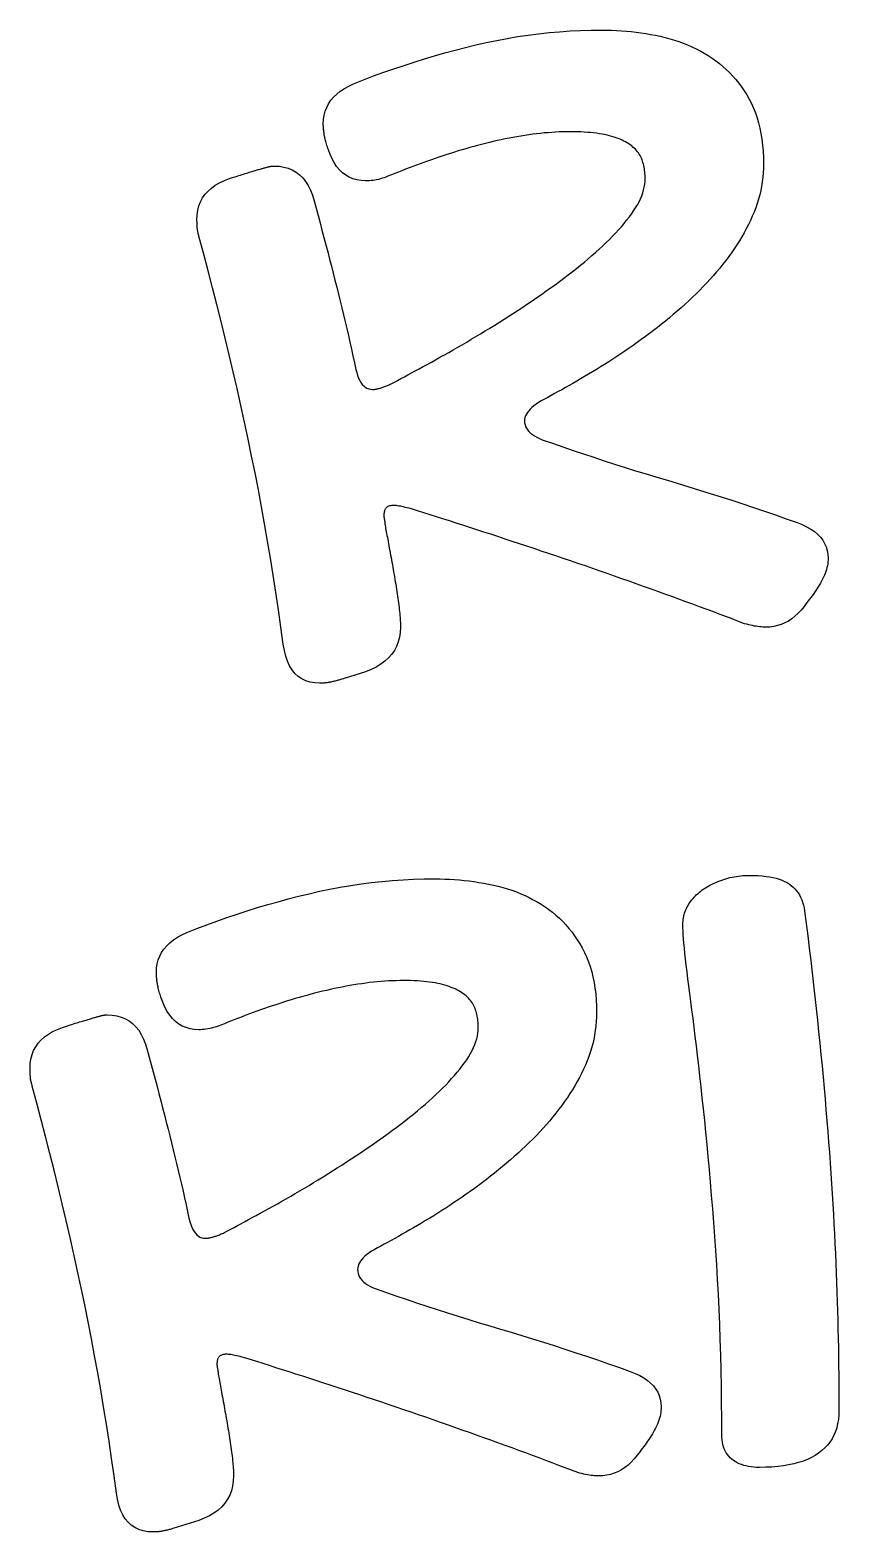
# Model space of a CAD drawing. Header units: millimetres. Extents: x 0 to 54.3, y 0.2 to 27.6.
# Drawn here: x 27.93 to 30.45, y 6.023 to 10.703 of the extents above; entities that cross this region are included whole.
import ezdxf

# ---------------------------------------------------------------- set-up
doc = ezdxf.new("R2010")
doc.units = ezdxf.units.MM

msp = doc.modelspace()

# ---------------------------------------------------------------- linework, layer by layer
for points in [[(29.0449, 10.2469), (29.0389, 10.2446), (29.033, 10.2426), (29.0272, 10.2407), (29.0213, 10.239), (29.0155, 10.2375), (29.0097, 10.2362), (29.0039, 10.2351), (28.9982, 10.2343), (28.9924, 10.2336), (28.9867, 10.2331), (28.9811, 10.2328), (28.9754, 10.2327), (28.9616, 10.2334), (28.9484, 10.2355), (28.936, 10.239), (28.9244, 10.2439), (28.9135, 10.2503), (28.9033, 10.258), (28.8939, 10.2672), (28.8852, 10.2778), (28.8773, 10.2898), (28.8701, 10.3031), (28.8636, 10.3179), (28.8579, 10.3342), (28.8565, 10.3385), (28.8551, 10.3428), (28.8538, 10.347), (28.8527, 10.351), (28.8516, 10.3549), (28.8506, 10.3586), (28.8496, 10.3623), (28.8488, 10.3658), (28.8481, 10.3692), (28.8474, 10.3725), (28.8468, 10.3756), (28.8463, 10.3787), (28.8459, 10.3816), (28.8455, 10.3845), (28.8452, 10.3874), (28.8449, 10.3901), (28.8446, 10.3929), (28.8443, 10.3956), (28.8441, 10.3982), (28.844, 10.4008), (28.8438, 10.4034), (28.8437, 10.4059), (28.8437, 10.4083), (28.8437, 10.4107), (28.8443, 10.4244), (28.8463, 10.4374), (28.8496, 10.4499), (28.8542, 10.4618), (28.86, 10.473), (28.8673, 10.4837), (28.8758, 10.4938), (28.8856, 10.5033), (28.8967, 10.5122), (28.9092, 10.5205), (28.923, 10.5282), (28.938, 10.5354), (28.9692, 10.5476), (29.0005, 10.5595), (29.032, 10.571), (29.0635, 10.582), (29.0951, 10.5927), (29.1268, 10.603), (29.1586, 10.6129), (29.1905, 10.6224), (29.2225, 10.6315), (29.2546, 10.6402), (29.2868, 10.6485), (29.3191, 10.6564), (29.3514, 10.6638), (29.3839, 10.6706), (29.4163, 10.6767), (29.4488, 10.6821), (29.4814, 10.687), (29.514, 10.6912), (29.5467, 10.6947), (29.5794, 10.6976), (29.6122, 10.6998), (29.645, 10.7014), (29.6779, 10.7024), (29.7108, 10.7027), (29.7262, 10.7026), (29.7416, 10.7022), (29.7569, 10.7015), (29.7722, 10.7005), (29.7875, 10.6993), (29.8027, 10.6978), (29.8179, 10.6961), (29.833, 10.694), (29.8482, 10.6917), (29.8632, 10.6891), (29.8783, 10.6863), (29.8933, 10.6831), (29.9081, 10.6797), (29.9227, 10.6758), (29.9371, 10.6716), (29.9511, 10.6669), (29.965, 10.6619), (29.9785, 10.6564), (29.9918, 10.6506), (30.0049, 10.6444), (30.0176, 10.6377), (30.0302, 10.6307), (30.0424, 10.6233), (30.0544, 10.6155), (30.0661, 10.6072), (30.0774, 10.5986), (30.0884, 10.5894), (30.0989, 10.5799), (30.1091, 10.5699), (30.119, 10.5594), (30.1284, 10.5485), (30.1375, 10.5371), (30.1462, 10.5253), (30.1546, 10.5131), (30.1625, 10.5004), (30.1701, 10.4873), (30.1773, 10.4736), (30.1837, 10.4594), (30.1896, 10.4447), (30.1949, 10.4293), (30.1995, 10.4134), (30.2035, 10.3969), (30.2069, 10.3799), (30.2097, 10.3623), (30.2119, 10.3441), (30.2134, 10.3253), (30.2144, 10.306), (30.2147, 10.2861), (30.2144, 10.2719), (30.2137, 10.2578), (30.2125, 10.2438), (30.2108, 10.2299), (30.2086, 10.2161), (30.206, 10.2024), (30.2028, 10.1888), (30.1992, 10.1753), (30.1951, 10.1619), (30.1905, 10.1486), (30.1855, 10.1354), (30.1799, 10.1223), (30.174, 10.1093), (30.1677, 10.0964), (30.1612, 10.0836), (30.1543, 10.0708), (30.1471, 10.0582), (30.1397, 10.0457), (30.1319, 10.0333), (30.1238, 10.021), (30.1153, 10.0088), (30.1066, 9.9967), (30.0976, 9.9846), (30.0882, 9.9727), (30.0786, 9.9609), (30.0688, 9.9492), (30.0588, 9.9375), (30.0485, 9.926), (30.038, 9.9146), (30.0273, 9.9033), (30.0163, 9.892), (30.0052, 9.8809), (29.9938, 9.8699), (29.9822, 9.859), (29.9703, 9.8481), (29.9583, 9.8374), (29.9461, 9.8268), (29.9338, 9.8163), (29.9215, 9.806), (29.9092, 9.7959), (29.8968, 9.7858), (29.8844, 9.776), (29.8719, 9.7662), (29.8593, 9.7567), (29.8468, 9.7473), (29.8341, 9.738), (29.8214, 9.7289), (29.8087, 9.7199), (29.796, 9.711), (29.7832, 9.7023), (29.7705, 9.6938), (29.7579, 9.6854), (29.7452, 9.6771), (29.7326, 9.6689), (29.72, 9.6609), (29.7074, 9.653), (29.6949, 9.6453), (29.6823, 9.6377), (29.6698, 9.6302), (29.6574, 9.6228), (29.645, 9.6157), (29.6328, 9.6086), (29.6209, 9.6018), (29.6091, 9.595), (29.5975, 9.5885), (29.5861, 9.5821), (29.575, 9.5759), (29.564, 9.5698), (29.5532, 9.5639), (29.5426, 9.5582), (29.5322, 9.5526), (29.522, 9.5472), (29.5138, 9.5421), (29.5063, 9.537), (29.4995, 9.5319), (29.4934, 9.5268), (29.488, 9.5216), (29.4833, 9.5165), (29.4794, 9.5113), (29.4761, 9.506), (29.4736, 9.5008), (29.4718, 9.4955), (29.4708, 9.4902), (29.4704, 9.4849), (29.4708, 9.4787), (29.4719, 9.4728), (29.4739, 9.4672), (29.4765, 9.4617), (29.48, 9.4565), (29.4842, 9.4515), (29.4892, 9.4467), (29.4949, 9.4421), (29.5015, 9.4378), (29.5087, 9.4337), (29.5168, 9.4298), (29.5256, 9.4261), (29.5574, 9.4149), (29.5894, 9.4038), (29.6214, 9.3928), (29.6536, 9.382), (29.6859, 9.3713), (29.7183, 9.3607), (29.7509, 9.3502), (29.7836, 9.3398), (29.8164, 9.3296), (29.8493, 9.3195), (29.8824, 9.3095), (29.9155, 9.2997), (29.9488, 9.2898), (29.9822, 9.2797), (30.0156, 9.2694), (30.0491, 9.2589), (30.0826, 9.2482), (30.1163, 9.2374), (30.15, 9.2263), (30.1838, 9.215), (30.2177, 9.2035), (30.2516, 9.1919), (30.2856, 9.18), (30.3197, 9.1679), (30.3351, 9.1617), (30.3491, 9.155), (30.3618, 9.1477), (30.3731, 9.1398), (30.3831, 9.1314), (30.3918, 9.1225), (30.3992, 9.113), (30.4052, 9.103), (30.4098, 9.0925), (30.4132, 9.0814), (30.4152, 9.0697), (30.4159, 9.0575), (30.4157, 9.0516), (30.4153, 9.0456), (30.4146, 9.0397), (30.4136, 9.0337), (30.4123, 9.0277), (30.4107, 9.0217), (30.4089, 9.0157), (30.4068, 9.0097), (30.4043, 9.0036), (30.4016, 8.9976), (30.3987, 8.9915), (30.3954, 8.9854), (30.3919, 8.9794), (30.3884, 8.9734), (30.3849, 8.9676), (30.3812, 8.9618), (30.3775, 8.9561), (30.3738, 8.9505), (30.37, 8.945), (30.3661, 8.9395), (30.3622, 8.9342), (30.3582, 8.9289), (30.3541, 8.9237), (30.35, 8.9187), (30.3412, 8.9064), (30.3321, 8.8953), (30.3226, 8.8852), (30.3128, 8.8761), (30.3026, 8.8681), (30.2921, 8.8612), (30.2813, 8.8554), (30.2701, 8.8506), (30.2585, 8.8469), (30.2466, 8.8442), (30.2344, 8.8426), (30.2218, 8.8421), (30.2172, 8.8422), (30.2125, 8.8424), (30.2076, 8.8428), (30.2026, 8.8433), (30.1974, 8.8439), (30.192, 8.8448), (30.1864, 8.8457), (30.1806, 8.8468), (30.1747, 8.8481), (30.1686, 8.8495), (30.1623, 8.8511), (30.1559, 8.8528), (30.1365, 8.8602), (30.1169, 8.8677), (30.097, 8.8753), (30.0769, 8.8828), (30.0565, 8.8905), (30.0359, 8.8982), (30.0151, 8.9059), (29.9941, 8.9137), (29.9728, 8.9215), (29.9513, 8.9294), (29.9295, 8.9374), (29.9075, 8.9454), (29.8854, 8.9534), (29.8632, 8.9614), (29.8409, 8.9693), (29.8185, 8.9773), (29.7961, 8.9853), (29.7735, 8.9932), (29.7509, 9.0011), (29.7283, 9.0091), (29.7055, 9.017), (29.6827, 9.0249), (29.6598, 9.0327), (29.6369, 9.0406), (29.6139, 9.0485), (29.591, 9.0562), (29.5682, 9.064), (29.5454, 9.0717), (29.5227, 9.0793), (29.5, 9.0869), (29.4774, 9.0945), (29.4549, 9.1019), (29.4324, 9.1094), (29.41, 9.1168), (29.3876, 9.1241), (29.3654, 9.1314), (29.3432, 9.1386), (29.3214, 9.1457), (29.2998, 9.1527), (29.2785, 9.1596), (29.2575, 9.1664), (29.2367, 9.173), (29.2162, 9.1796), (29.196, 9.186), (29.1761, 9.1923), (29.1564, 9.1986), (29.137, 9.2047), (29.1179, 9.2107), (29.1112, 9.2124), (29.105, 9.2139), (29.0991, 9.2153), (29.0935, 9.2166), (29.0884, 9.2177), (29.0836, 9.2187), (29.0792, 9.2195), (29.0751, 9.2202), (29.0715, 9.2207), (29.0682, 9.221), (29.0652, 9.2213), (29.0627, 9.2213), (29.0603, 9.2213), (29.0581, 9.2212), (29.0559, 9.2209), (29.0539, 9.2206), (29.0519, 9.2203), (29.05, 9.2198), (29.0482, 9.2192), (29.0464, 9.2186), (29.0448, 9.2178), (29.0433, 9.217), (29.0418, 9.2161), (29.0404, 9.2151), (29.0391, 9.214), (29.038, 9.2127), (29.0369, 9.2112), (29.036, 9.2095), (29.0351, 9.2076), (29.0344, 9.2055), (29.0338, 9.2033), (29.0333, 9.2009), (29.0329, 9.1982), (29.0326, 9.1954), (29.0325, 9.1925), (29.0324, 9.1893), (29.0324, 9.1884), (29.0324, 9.1874), (29.0325, 9.1865), (29.0326, 9.1854), (29.0327, 9.1844), (29.0328, 9.1833), (29.033, 9.1821), (29.0332, 9.181), (29.0334, 9.1798), (29.0336, 9.1785), (29.0339, 9.1773), (29.0342, 9.1759), (29.0345, 9.1746), (29.0347, 9.1732), (29.035, 9.1719), (29.0352, 9.1705), (29.0354, 9.1691), (29.0355, 9.1677), (29.0357, 9.1663), (29.0358, 9.1649), (29.0358, 9.1634), (29.0359, 9.162), (29.0359, 9.1605), (29.036, 9.159), (29.0369, 9.1545), (29.0378, 9.1496), (29.0388, 9.1446), (29.0398, 9.1393), (29.0409, 9.1338), (29.042, 9.1281), (29.0431, 9.1221), (29.0443, 9.1159), (29.0455, 9.1094), (29.0467, 9.1028), (29.048, 9.0958), (29.0493, 9.0887), (29.0507, 9.0814), (29.052, 9.0741), (29.0533, 9.0667), (29.0547, 9.0593), (29.056, 9.0519), (29.0573, 9.0444), (29.0587, 9.0369), (29.06, 9.0293), (29.0613, 9.0218), (29.0627, 9.0141), (29.064, 9.0065), (29.0653, 8.9988), (29.0667, 8.9911), (29.0679, 8.9835), (29.0692, 8.9759), (29.0704, 8.9684), (29.0716, 8.961), (29.0727, 8.9536), (29.0738, 8.9463), (29.0748, 8.939), (29.0759, 8.9318), (29.0768, 8.9247), (29.0778, 8.9176), (29.0787, 8.9106), (29.0795, 8.9038), (29.0803, 8.8971), (29.081, 8.8907), (29.0817, 8.8844), (29.0822, 8.8784), (29.0827, 8.8726), (29.0831, 8.867), (29.0834, 8.8616), (29.0837, 8.8564), (29.0839, 8.8514), (29.084, 8.8466), (29.084, 8.8421), (29.0833, 8.8259), (29.081, 8.8105), (29.0772, 8.796), (29.072, 8.7823), (29.0652, 8.7695), (29.0569, 8.7575), (29.0471, 8.7464), (29.0358, 8.736), (29.0229, 8.7266), (29.0086, 8.7179), (28.9928, 8.7102), (28.9754, 8.7032), (28.8953, 8.6783), (28.8924, 8.6774), (28.8895, 8.6766), (28.8866, 8.6758), (28.8838, 8.675), (28.8811, 8.6743), (28.8784, 8.6736), (28.8757, 8.673), (28.8731, 8.6723), (28.8706, 8.6718), (28.8681, 8.6712), (28.8656, 8.6707), (28.8633, 8.6703), (28.8609, 8.6698), (28.8585, 8.6695), (28.856, 8.6691), (28.8536, 8.6688), (28.8511, 8.6685), (28.8486, 8.6683), (28.846, 8.6681), (28.8435, 8.6679), (28.8409, 8.6678), (28.8383, 8.6677), (28.8356, 8.6676), (28.833, 8.6676), (28.8172, 8.6684), (28.8026, 8.671), (28.7891, 8.6752), (28.7768, 8.6811), (28.7656, 8.6886), (28.7555, 8.6979), (28.7466, 8.7088), (28.7388, 8.7214), (28.7322, 8.7357), (28.7266, 8.7517), (28.7223, 8.7693), (28.719, 8.7887), (28.7117, 8.8426), (28.7041, 8.8964), (28.6962, 8.9501), (28.6879, 9.0037), (28.6792, 9.0572), (28.6703, 9.1105), (28.661, 9.1637), (28.6514, 9.2168), (28.6414, 9.2697), (28.6311, 9.3226), (28.6205, 9.3753), (28.6095, 9.4279), (28.5983, 9.4804), (28.5868, 9.5329), (28.575, 9.5853), (28.5629, 9.6378), (28.5506, 9.6902), (28.5381, 9.7426), (28.5253, 9.7949), (28.5122, 9.8473), (28.4989, 9.8996), (28.4853, 9.9519), (28.4714, 10.0042), (28.4573, 10.0564), (28.4564, 10.0593), (28.4556, 10.0622), (28.4549, 10.065), (28.4542, 10.0678), (28.4536, 10.0705), (28.4531, 10.0731), (28.4526, 10.0757), (28.4522, 10.0782), (28.4518, 10.0806), (28.4515, 10.083), (28.4512, 10.0853), (28.4511, 10.0876), (28.4509, 10.0898), (28.4508, 10.0919), (28.4507, 10.0941), (28.4506, 10.0962), (28.4505, 10.0982), (28.4504, 10.1002), (28.4503, 10.1022), (28.4503, 10.1042), (28.4502, 10.1061), (28.4502, 10.108), (28.4502, 10.1098), (28.4502, 10.1116), (28.4509, 10.1269), (28.453, 10.1414), (28.4565, 10.155), (28.4614, 10.1678), (28.4678, 10.1797), (28.4755, 10.1908), (28.4847, 10.2011), (28.4953, 10.2105), (28.5073, 10.2191), (28.5207, 10.2268), (28.5355, 10.2337), (28.5517, 10.2398), (28.5578, 10.2418), (28.5638, 10.2438), (28.5695, 10.2457), (28.5751, 10.2475), (28.5805, 10.2493), (28.5857, 10.2509), (28.5907, 10.2525), (28.5956, 10.254), (28.6002, 10.2555), (28.6047, 10.2569), (28.609, 10.2582), (28.6131, 10.2594), (28.617, 10.2605), (28.6209, 10.2617), (28.6246, 10.2628), (28.6281, 10.2638), (28.6316, 10.2648), (28.6349, 10.2658), (28.6381, 10.2668), (28.6412, 10.2677), (28.6441, 10.2686), (28.647, 10.2694), (28.6497, 10.2702), (28.6523, 10.271), (28.6547, 10.2717), (28.6571, 10.2724), (28.6594, 10.273), (28.6616, 10.2736), (28.6636, 10.2742), (28.6656, 10.2747), (28.6675, 10.2752), (28.6693, 10.2757), (28.671, 10.2761), (28.6725, 10.2765), (28.674, 10.2769), (28.6754, 10.2772), (28.6767, 10.2775), (28.6781, 10.2777), (28.6794, 10.278), (28.6806, 10.2782), (28.6819, 10.2784), (28.6832, 10.2785), (28.6845, 10.2787), (28.6857, 10.2788), (28.6869, 10.2789), (28.6881, 10.2789), (28.6893, 10.279), (28.6905, 10.279), (28.7061, 10.2782), (28.7207, 10.2759), (28.7344, 10.2722), (28.7471, 10.2669), (28.7589, 10.2601), (28.7698, 10.2518), (28.7797, 10.242), (28.7887, 10.2307), (28.7967, 10.2179), (28.8038, 10.2035), (28.81, 10.1877), (28.8152, 10.1704), (28.8214, 10.1473), (28.8275, 10.1243), (28.8336, 10.1015), (28.8396, 10.0788), (28.8456, 10.0562), (28.8515, 10.0337), (28.8573, 10.0114), (28.8631, 9.9891), (28.8688, 9.967), (28.8744, 9.9451), (28.88, 9.9232), (28.8855, 9.9015), (28.891, 9.8799), (28.8963, 9.8583), (28.9016, 9.8367), (28.9068, 9.8152), (28.9119, 9.7938), (28.9169, 9.7724), (28.9218, 9.7511), (28.9267, 9.7298), (28.9314, 9.7085), (28.9361, 9.6873), (28.9407, 9.6662), (28.9452, 9.6451), (28.9477, 9.6351), (28.9505, 9.6261), (28.9537, 9.6178), (28.9572, 9.6105), (28.961, 9.604), (28.9652, 9.5984), (28.9696, 9.5936), (28.9744, 9.5897), (28.9795, 9.5867), (28.985, 9.5845), (28.9907, 9.5832), (28.9968, 9.5828), (28.9986, 9.5828), (29.0004, 9.5829), (29.0024, 9.5831), (29.0043, 9.5833), (29.0063, 9.5836), (29.0084, 9.5839), (29.0105, 9.5843), (29.0126, 9.5848), (29.0148, 9.5853), (29.0171, 9.5859), (29.0194, 9.5865), (29.0217, 9.5872), (29.0241, 9.588), (29.0266, 9.5888), (29.0292, 9.5897), (29.0318, 9.5907), (29.0345, 9.5917), (29.0373, 9.5928), (29.0402, 9.5939), (29.0431, 9.5951), (29.0461, 9.5964), (29.0492, 9.5977), (29.0523, 9.5991), (29.0555, 9.6006), (29.0652, 9.6057), (29.0752, 9.6111), (29.0855, 9.6166), (29.0962, 9.6223), (29.1072, 9.6283), (29.1185, 9.6344), (29.1302, 9.6407), (29.1422, 9.6473), (29.1545, 9.654), (29.1672, 9.6609), (29.1802, 9.668), (29.1935, 9.6754), (29.2071, 9.6829), (29.2207, 9.6905), (29.2345, 9.6982), (29.2483, 9.7061), (29.2623, 9.7142), (29.2763, 9.7223), (29.2905, 9.7306), (29.3047, 9.7391), (29.3191, 9.7476), (29.3335, 9.7564), (29.348, 9.7652), (29.3627, 9.7742), (29.3774, 9.7833), (29.392, 9.7925), (29.4066, 9.8017), (29.4212, 9.8111), (29.4358, 9.8205), (29.4504, 9.8301), (29.4649, 9.8397), (29.4794, 9.8494), (29.4939, 9.8592), (29.5083, 9.869), (29.5228, 9.879), (29.5372, 9.889), (29.5514, 9.8991), (29.5655, 9.9092), (29.5792, 9.9193), (29.5928, 9.9294), (29.606, 9.9395), (29.6191, 9.9496), (29.6319, 9.9597), (29.6444, 9.9697), (29.6567, 9.9798), (29.6687, 9.9899), (29.6805, 10), (29.6921, 10.0101), (29.7033, 10.0202), (29.7142, 10.0302), (29.7247, 10.0403), (29.7349, 10.0503), (29.7447, 10.0602), (29.7542, 10.0702), (29.7633, 10.0801), (29.772, 10.09), (29.7804, 10.0999), (29.7884, 10.1098), (29.7961, 10.1196), (29.8034, 10.1294), (29.8102, 10.1391), (29.8164, 10.1488), (29.8221, 10.1583), (29.8271, 10.1678), (29.8316, 10.1771), (29.8354, 10.1864), (29.8387, 10.1955), (29.8413, 10.2046), (29.8434, 10.2135), (29.8449, 10.2224), (29.8458, 10.2311), (29.8461, 10.2398), (29.846, 10.2451), (29.8458, 10.2503), (29.8455, 10.2555), (29.845, 10.2606), (29.8444, 10.2656), (29.8436, 10.2705), (29.8428, 10.2754), (29.8417, 10.2801), (29.8406, 10.2849), (29.8393, 10.2895), (29.8379, 10.2941), (29.8363, 10.2985), (29.8346, 10.303), (29.8326, 10.3073), (29.8303, 10.3115), (29.8279, 10.3156), (29.8252, 10.3196), (29.8223, 10.3235), (29.8191, 10.3273), (29.8157, 10.331), (29.8121, 10.3346), (29.8082, 10.3381), (29.8041, 10.3415), (29.7998, 10.3448), (29.7952, 10.348), (29.7904, 10.3511), (29.7853, 10.3541), (29.7799, 10.3569), (29.7743, 10.3596), (29.7684, 10.3622), (29.7623, 10.3647), (29.7559, 10.367), (29.7492, 10.3692), (29.7423, 10.3713), (29.7351, 10.3733), (29.7277, 10.3751), (29.72, 10.3768), (29.7119, 10.3784), (29.7035, 10.3798), (29.6948, 10.381), (29.6857, 10.3822), (29.6763, 10.3831), (29.6665, 10.3839), (29.6565, 10.3846), (29.6461, 10.3851), (29.6353, 10.3855), (29.6243, 10.3857), (29.6128, 10.3858), (29.6015, 10.3857), (29.5901, 10.3855), (29.5786, 10.3851), (29.567, 10.3845), (29.5554, 10.3838), (29.5436, 10.3829), (29.5318, 10.3819), (29.5199, 10.3806), (29.5079, 10.3793), (29.4958, 10.3778), (29.4836, 10.3761), (29.4713, 10.3742), (29.459, 10.3722), (29.4467, 10.3701), (29.4344, 10.3679), (29.4221, 10.3656), (29.4099, 10.3632), (29.3976, 10.3606), (29.3854, 10.358), (29.3732, 10.3552), (29.361, 10.3524), (29.3488, 10.3494), (29.3366, 10.3463), (29.3244, 10.3431), (29.3122, 10.3398), (29.3001, 10.3364), (29.288, 10.3329), (29.2759, 10.3294), (29.2639, 10.3258), (29.2518, 10.3221), (29.2398, 10.3184), (29.2279, 10.3146), (29.2159, 10.3107), (29.204, 10.3067), (29.1921, 10.3027), (29.1802, 10.2985), (29.1684, 10.2944), (29.1566, 10.2902), (29.145, 10.286), (29.1335, 10.2817), (29.1221, 10.2775), (29.1107, 10.2732), (29.0995, 10.2689), (29.0884, 10.2645), (29.0774, 10.2602), (29.0664, 10.2558), (29.0556, 10.2514), (29.0449, 10.2469)], [(28.525, 7.6021), (28.519, 7.5998), (28.5131, 7.5977), (28.5073, 7.5958), (28.5014, 7.5942), (28.4956, 7.5927), (28.4898, 7.5914), (28.484, 7.5903), (28.4783, 7.5894), (28.4725, 7.5887), (28.4668, 7.5882), (28.4612, 7.5879), (28.4555, 7.5878), (28.4416, 7.5885), (28.4285, 7.5906), (28.4161, 7.5942), (28.4045, 7.5991), (28.3936, 7.6054), (28.3834, 7.6132), (28.374, 7.6224), (28.3653, 7.6329), (28.3574, 7.6449), (28.3502, 7.6583), (28.3437, 7.6731), (28.338, 7.6893), (28.3366, 7.6937), (28.3352, 7.698), (28.3339, 7.7021), (28.3328, 7.7061), (28.3317, 7.71), (28.3307, 7.7138), (28.3297, 7.7174), (28.3289, 7.721), (28.3282, 7.7244), (28.3275, 7.7276), (28.3269, 7.7308), (28.3264, 7.7338), (28.326, 7.7368), (28.3256, 7.7397), (28.3253, 7.7425), (28.3249, 7.7453), (28.3247, 7.7481), (28.3244, 7.7507), (28.3242, 7.7534), (28.3241, 7.756), (28.3239, 7.7585), (28.3238, 7.761), (28.3238, 7.7635), (28.3238, 7.7659), (28.3244, 7.7795), (28.3264, 7.7926), (28.3297, 7.8051), (28.3342, 7.8169), (28.3401, 7.8282), (28.3473, 7.8389), (28.3559, 7.849), (28.3657, 7.8585), (28.3768, 7.8674), (28.3893, 7.8757), (28.4031, 7.8834), (28.4181, 7.8905), (28.4493, 7.9028), (28.4806, 7.9147), (28.512, 7.9261), (28.5436, 7.9372), (28.5752, 7.9479), (28.6069, 7.9582), (28.6387, 7.9681), (28.6706, 7.9776), (28.7026, 7.9867), (28.7347, 7.9954), (28.7669, 8.0037), (28.7992, 8.0116), (28.8315, 8.019), (28.8639, 8.0257), (28.8964, 8.0318), (28.9289, 8.0373), (28.9615, 8.0421), (28.9941, 8.0463), (29.0268, 8.0498), (29.0595, 8.0527), (29.0923, 8.055), (29.1251, 8.0566), (29.158, 8.0576), (29.1909, 8.0579), (29.2063, 8.0577), (29.2217, 8.0573), (29.237, 8.0567), (29.2523, 8.0557), (29.2676, 8.0545), (29.2828, 8.053), (29.298, 8.0512), (29.3131, 8.0492), (29.3282, 8.0469), (29.3433, 8.0443), (29.3584, 8.0414), (29.3734, 8.0383), (29.3882, 8.0348), (29.4028, 8.031), (29.4172, 8.0267), (29.4312, 8.0221), (29.4451, 8.017), (29.4586, 8.0116), (29.4719, 8.0058), (29.4849, 7.9995), (29.4977, 7.9929), (29.5102, 7.9859), (29.5225, 7.9785), (29.5345, 7.9706), (29.5462, 7.9624), (29.5575, 7.9537), (29.5684, 7.9446), (29.579, 7.935), (29.5892, 7.925), (29.599, 7.9146), (29.6085, 7.9036), (29.6176, 7.8923), (29.6263, 7.8805), (29.6347, 7.8683), (29.6426, 7.8556), (29.6502, 7.8424), (29.6573, 7.8288), (29.6638, 7.8146), (29.6697, 7.7998), (29.675, 7.7845), (29.6796, 7.7686), (29.6836, 7.7521), (29.687, 7.735), (29.6898, 7.7174), (29.692, 7.6992), (29.6935, 7.6805), (29.6944, 7.6611), (29.6948, 7.6412), (29.6945, 7.6271), (29.6938, 7.613), (29.6926, 7.599), (29.6909, 7.5851), (29.6887, 7.5713), (29.6861, 7.5576), (29.6829, 7.544), (29.6793, 7.5305), (29.6752, 7.5171), (29.6706, 7.5038), (29.6656, 7.4905), (29.66, 7.4774), (29.6541, 7.4644), (29.6478, 7.4515), (29.6413, 7.4387), (29.6344, 7.426), (29.6272, 7.4134), (29.6197, 7.4009), (29.612, 7.3885), (29.6038, 7.3761), (29.5954, 7.3639), (29.5867, 7.3518), (29.5777, 7.3398), (29.5683, 7.3279), (29.5587, 7.3161), (29.5489, 7.3043), (29.5388, 7.2927), (29.5286, 7.2812), (29.5181, 7.2698), (29.5074, 7.2584), (29.4964, 7.2472), (29.4852, 7.2361), (29.4739, 7.2251), (29.4622, 7.2141), (29.4504, 7.2033), (29.4384, 7.1926), (29.4262, 7.1819), (29.4139, 7.1715), (29.4016, 7.1612), (29.3893, 7.151), (29.3769, 7.141), (29.3645, 7.1311), (29.352, 7.1214), (29.3394, 7.1118), (29.3269, 7.1024), (29.3142, 7.0931), (29.3015, 7.084), (29.2888, 7.075), (29.276, 7.0662), (29.2633, 7.0575), (29.2506, 7.0489), (29.238, 7.0405), (29.2253, 7.0322), (29.2127, 7.0241), (29.2001, 7.0161), (29.1875, 7.0082), (29.175, 7.0004), (29.1624, 6.9928), (29.1499, 6.9853), (29.1375, 6.978), (29.1251, 6.9708), (29.1129, 6.9638), (29.1009, 6.9569), (29.0892, 6.9502), (29.0776, 6.9437), (29.0662, 6.9373), (29.0551, 6.931), (29.0441, 6.925), (29.0333, 6.9191), (29.0227, 6.9133), (29.0123, 6.9078), (29.0021, 6.9023), (28.9939, 6.8973), (28.9864, 6.8922), (28.9795, 6.8871), (28.9734, 6.882), (28.9681, 6.8768), (28.9634, 6.8716), (28.9595, 6.8664), (28.9562, 6.8612), (28.9537, 6.8559), (28.9519, 6.8506), (28.9509, 6.8453), (28.9505, 6.84), (28.9509, 6.8339), (28.952, 6.828), (28.9539, 6.8223), (28.9566, 6.8169), (28.9601, 6.8116), (28.9643, 6.8066), (28.9693, 6.8018), (28.975, 6.7973), (28.9815, 6.7929), (28.9888, 6.7888), (28.9969, 6.7849), (29.0057, 6.7813), (29.0375, 6.77), (29.0694, 6.759), (29.1015, 6.748), (29.1337, 6.7371), (29.166, 6.7264), (29.1984, 6.7158), (29.231, 6.7054), (29.2637, 6.695), (29.2965, 6.6848), (29.3294, 6.6747), (29.3624, 6.6647), (29.3956, 6.6548), (29.4289, 6.6449), (29.4622, 6.6349), (29.4957, 6.6246), (29.5292, 6.6141), (29.5627, 6.6034), (29.5964, 6.5925), (29.6301, 6.5814), (29.6639, 6.5702), (29.6978, 6.5587), (29.7317, 6.547), (29.7657, 6.5352), (29.7998, 6.5231), (29.8152, 6.5169), (29.8292, 6.5101), (29.8419, 6.5028), (29.8532, 6.495), (29.8632, 6.4866), (29.8719, 6.4777), (29.8793, 6.4682), (29.8853, 6.4582), (29.8899, 6.4476), (29.8933, 6.4365), (29.8953, 6.4249), (29.8959, 6.4127), (29.8958, 6.4068), (29.8954, 6.4008), (29.8947, 6.3948), (29.8937, 6.3889), (29.8924, 6.3829), (29.8908, 6.3769), (29.889, 6.3708), (29.8868, 6.3648), (29.8844, 6.3588), (29.8817, 6.3527), (29.8787, 6.3467), (29.8755, 6.3406), (29.872, 6.3345), (29.8685, 6.3286), (29.865, 6.3227), (29.8613, 6.3169), (29.8576, 6.3112), (29.8539, 6.3056), (29.8501, 6.3001), (29.8462, 6.2947), (29.8423, 6.2893), (29.8383, 6.2841), (29.8342, 6.2789), (29.8301, 6.2738), (29.8213, 6.2616), (29.8122, 6.2504), (29.8027, 6.2403), (29.7929, 6.2313), (29.7827, 6.2233), (29.7722, 6.2164), (29.7613, 6.2105), (29.7501, 6.2058), (29.7386, 6.202), (29.7267, 6.1994), (29.7145, 6.1978), (29.7019, 6.1972), (29.6973, 6.1973), (29.6926, 6.1975), (29.6877, 6.1979), (29.6827, 6.1984), (29.6775, 6.1991), (29.672, 6.1999), (29.6665, 6.2009), (29.6607, 6.202), (29.6548, 6.2033), (29.6487, 6.2047), (29.6424, 6.2062), (29.636, 6.2079), (29.6166, 6.2154), (29.5969, 6.2229), (29.5771, 6.2304), (29.557, 6.238), (29.5366, 6.2456), (29.516, 6.2533), (29.4952, 6.2611), (29.4742, 6.2689), (29.4529, 6.2767), (29.4314, 6.2846), (29.4096, 6.2925), (29.3876, 6.3005), (29.3655, 6.3085), (29.3432, 6.3165), (29.321, 6.3245), (29.2986, 6.3325), (29.2761, 6.3404), (29.2536, 6.3484), (29.231, 6.3563), (29.2084, 6.3642), (29.1856, 6.3721), (29.1628, 6.38), (29.1399, 6.3879), (29.117, 6.3958), (29.094, 6.4036), (29.0711, 6.4114), (29.0483, 6.4191), (29.0255, 6.4268), (29.0028, 6.4345), (28.9801, 6.4421), (28.9575, 6.4496), (28.935, 6.4571), (28.9125, 6.4645), (28.8901, 6.4719), (28.8677, 6.4793), (28.8454, 6.4866), (28.8233, 6.4938), (28.8015, 6.5009), (28.7799, 6.5079), (28.7586, 6.5148), (28.7376, 6.5215), (28.7168, 6.5282), (28.6963, 6.5347), (28.6761, 6.5412), (28.6562, 6.5475), (28.6365, 6.5537), (28.6171, 6.5598), (28.598, 6.5658), (28.5913, 6.5675), (28.585, 6.5691), (28.5791, 6.5705), (28.5736, 6.5718), (28.5685, 6.5729), (28.5637, 6.5738), (28.5593, 6.5746), (28.5552, 6.5753), (28.5516, 6.5758), (28.5482, 6.5762), (28.5453, 6.5764), (28.5428, 6.5765), (28.5404, 6.5765), (28.5382, 6.5763), (28.536, 6.5761), (28.534, 6.5758), (28.532, 6.5754), (28.5301, 6.5749), (28.5283, 6.5744), (28.5265, 6.5737), (28.5249, 6.573), (28.5233, 6.5722), (28.5219, 6.5713), (28.5205, 6.5703), (28.5192, 6.5691), (28.5181, 6.5678), (28.517, 6.5663), (28.5161, 6.5646), (28.5152, 6.5628), (28.5145, 6.5607), (28.5139, 6.5585), (28.5134, 6.556), (28.513, 6.5534), (28.5127, 6.5506), (28.5125, 6.5476), (28.5125, 6.5444), (28.5125, 6.5435), (28.5125, 6.5426), (28.5126, 6.5416), (28.5127, 6.5406), (28.5128, 6.5395), (28.5129, 6.5384), (28.5131, 6.5373), (28.5133, 6.5361), (28.5135, 6.5349), (28.5137, 6.5337), (28.514, 6.5324), (28.5143, 6.5311), (28.5146, 6.5298), (28.5148, 6.5284), (28.515, 6.527), (28.5153, 6.5257), (28.5154, 6.5243), (28.5156, 6.5229), (28.5157, 6.5214), (28.5159, 6.52), (28.5159, 6.5186), (28.516, 6.5171), (28.516, 6.5157), (28.5161, 6.5142), (28.517, 6.5096), (28.5179, 6.5048), (28.5189, 6.4998), (28.5199, 6.4945), (28.521, 6.489), (28.5221, 6.4832), (28.5232, 6.4773), (28.5244, 6.4711), (28.5256, 6.4646), (28.5268, 6.4579), (28.5281, 6.451), (28.5294, 6.4439), (28.5307, 6.4366), (28.5321, 6.4292), (28.5334, 6.4219), (28.5347, 6.4145), (28.5361, 6.407), (28.5374, 6.3996), (28.5388, 6.392), (28.5401, 6.3845), (28.5414, 6.3769), (28.5428, 6.3693), (28.5441, 6.3616), (28.5454, 6.3539), (28.5467, 6.3462), (28.548, 6.3386), (28.5493, 6.3311), (28.5505, 6.3236), (28.5516, 6.3161), (28.5528, 6.3088), (28.5539, 6.3014), (28.5549, 6.2942), (28.5559, 6.287), (28.5569, 6.2799), (28.5579, 6.2728), (28.5588, 6.2658), (28.5596, 6.2589), (28.5604, 6.2523), (28.5611, 6.2458), (28.5618, 6.2396), (28.5623, 6.2336), (28.5628, 6.2277), (28.5632, 6.2221), (28.5635, 6.2167), (28.5638, 6.2115), (28.564, 6.2066), (28.5641, 6.2018), (28.5641, 6.1972), (28.5634, 6.1811), (28.5611, 6.1657), (28.5573, 6.1512), (28.5521, 6.1375), (28.5453, 6.1247), (28.537, 6.1127), (28.5272, 6.1015), (28.5159, 6.0912), (28.503, 6.0817), (28.4887, 6.0731), (28.4729, 6.0653), (28.4555, 6.0584), (28.3754, 6.0334), (28.3724, 6.0326), (28.3696, 6.0317), (28.3667, 6.0309), (28.3639, 6.0302), (28.3612, 6.0295), (28.3585, 6.0288), (28.3558, 6.0281), (28.3532, 6.0275), (28.3507, 6.0269), (28.3482, 6.0264), (28.3457, 6.0259), (28.3433, 6.0254), (28.341, 6.025), (28.3385, 6.0246), (28.3361, 6.0243), (28.3336, 6.0239), (28.3312, 6.0237), (28.3287, 6.0234), (28.3261, 6.0232), (28.3236, 6.0231), (28.321, 6.0229), (28.3184, 6.0228), (28.3157, 6.0228), (28.3131, 6.0228), (28.2973, 6.0236), (28.2827, 6.0261), (28.2692, 6.0303), (28.2569, 6.0362), (28.2457, 6.0438), (28.2356, 6.053), (28.2267, 6.064), (28.2189, 6.0766), (28.2123, 6.0909), (28.2067, 6.1068), (28.2024, 6.1245), (28.1991, 6.1438), (28.1918, 6.1978), (28.1842, 6.2516), (28.1763, 6.3053), (28.168, 6.3589), (28.1593, 6.4123), (28.1504, 6.4657), (28.1411, 6.5189), (28.1315, 6.5719), (28.1215, 6.6249), (28.1112, 6.6777), (28.1006, 6.7305), (28.0896, 6.783), (28.0784, 6.8356), (28.0668, 6.888), (28.0551, 6.9405), (28.043, 6.9929), (28.0307, 7.0454), (28.0182, 7.0977), (28.0054, 7.1501), (27.9923, 7.2024), (27.9789, 7.2548), (27.9654, 7.3071), (27.9515, 7.3593), (27.9374, 7.4116), (27.9365, 7.4145), (27.9357, 7.4174), (27.935, 7.4202), (27.9343, 7.4229), (27.9337, 7.4256), (27.9332, 7.4283), (27.9327, 7.4308), (27.9322, 7.4333), (27.9319, 7.4358), (27.9316, 7.4381), (27.9313, 7.4405), (27.9312, 7.4427), (27.931, 7.4449), (27.9309, 7.4471), (27.9308, 7.4492), (27.9307, 7.4513), (27.9306, 7.4534), (27.9305, 7.4554), (27.9304, 7.4574), (27.9304, 7.4593), (27.9303, 7.4612), (27.9303, 7.4631), (27.9303, 7.465), (27.9303, 7.4668), (27.931, 7.4821), (27.9331, 7.4965), (27.9366, 7.5102), (27.9415, 7.5229), (27.9479, 7.5349), (27.9556, 7.546), (27.9648, 7.5563), (27.9754, 7.5657), (27.9874, 7.5743), (28.0007, 7.582), (28.0155, 7.5889), (28.0318, 7.595), (28.0379, 7.597), (28.0438, 7.599), (28.0496, 7.6009), (28.0552, 7.6027), (28.0606, 7.6044), (28.0658, 7.6061), (28.0708, 7.6077), (28.0757, 7.6092), (28.0803, 7.6106), (28.0848, 7.612), (28.0891, 7.6133), (28.0932, 7.6145), (28.0971, 7.6157), (28.1009, 7.6168), (28.1046, 7.6179), (28.1082, 7.619), (28.1117, 7.62), (28.115, 7.621), (28.1182, 7.6219), (28.1213, 7.6228), (28.1242, 7.6237), (28.1271, 7.6246), (28.1298, 7.6254), (28.1324, 7.6261), (28.1348, 7.6268), (28.1372, 7.6275), (28.1395, 7.6282), (28.1416, 7.6288), (28.1437, 7.6294), (28.1457, 7.6299), (28.1476, 7.6304), (28.1494, 7.6309), (28.151, 7.6313), (28.1526, 7.6317), (28.1541, 7.632), (28.1555, 7.6323), (28.1568, 7.6326), (28.1581, 7.6329), (28.1594, 7.6331), (28.1607, 7.6333), (28.162, 7.6335), (28.1633, 7.6337), (28.1645, 7.6338), (28.1658, 7.6339), (28.167, 7.634), (28.1682, 7.6341), (28.1694, 7.6341), (28.1706, 7.6341), (28.1862, 7.6334), (28.2008, 7.6311), (28.2145, 7.6273), (28.2272, 7.6221), (28.239, 7.6153), (28.2499, 7.607), (28.2598, 7.5972), (28.2688, 7.5859), (28.2768, 7.573), (28.2839, 7.5587), (28.29, 7.5429), (28.2953, 7.5255), (28.3015, 7.5024), (28.3076, 7.4795), (28.3137, 7.4566), (28.3197, 7.4339), (28.3257, 7.4113), (28.3315, 7.3889), (28.3374, 7.3665), (28.3431, 7.3443), (28.3488, 7.3222), (28.3545, 7.3002), (28.3601, 7.2784), (28.3656, 7.2567), (28.371, 7.235), (28.3764, 7.2134), (28.3817, 7.1919), (28.3869, 7.1704), (28.392, 7.149), (28.397, 7.1276), (28.4019, 7.1062), (28.4067, 7.0849), (28.4115, 7.0637), (28.4162, 7.0425), (28.4208, 7.0214), (28.4252, 7.0003), (28.4278, 6.9903), (28.4306, 6.9812), (28.4338, 6.973), (28.4373, 6.9656), (28.4411, 6.9591), (28.4453, 6.9535), (28.4497, 6.9488), (28.4545, 6.9449), (28.4596, 6.9418), (28.4651, 6.9397), (28.4708, 6.9384), (28.4769, 6.9379), (28.4787, 6.938), (28.4805, 6.9381), (28.4824, 6.9382), (28.4844, 6.9384), (28.4864, 6.9387), (28.4885, 6.9391), (28.4906, 6.9395), (28.4927, 6.9399), (28.4949, 6.9404), (28.4972, 6.941), (28.4995, 6.9417), (28.5018, 6.9424), (28.5042, 6.9432), (28.5067, 6.944), (28.5093, 6.9449), (28.5119, 6.9459), (28.5146, 6.9469), (28.5174, 6.948), (28.5202, 6.9491), (28.5232, 6.9503), (28.5262, 6.9516), (28.5293, 6.9529), (28.5324, 6.9543), (28.5356, 6.9557), (28.5453, 6.9609), (28.5553, 6.9662), (28.5656, 6.9718), (28.5763, 6.9775), (28.5873, 6.9834), (28.5986, 6.9896), (28.6103, 6.9959), (28.6223, 7.0024), (28.6346, 7.0092), (28.6473, 7.0161), (28.6603, 7.0232), (28.6736, 7.0305), (28.6872, 7.038), (28.7008, 7.0456), (28.7146, 7.0534), (28.7284, 7.0613), (28.7424, 7.0693), (28.7564, 7.0775), (28.7706, 7.0858), (28.7848, 7.0942), (28.7992, 7.1028), (28.8136, 7.1115), (28.8281, 7.1204), (28.8428, 7.1293), (28.8575, 7.1384), (28.8721, 7.1476), (28.8867, 7.1569), (28.9013, 7.1662), (28.9159, 7.1757), (28.9305, 7.1852), (28.945, 7.1948), (28.9595, 7.2045), (28.974, 7.2143), (28.9884, 7.2242), (29.0029, 7.2341), (29.0173, 7.2442), (29.0315, 7.2543), (29.0456, 7.2644), (29.0593, 7.2745), (29.0729, 7.2845), (29.0861, 7.2946), (29.0992, 7.3047), (29.112, 7.3148), (29.1245, 7.3249), (29.1368, 7.335), (29.1488, 7.3451), (29.1606, 7.3552), (29.1722, 7.3653), (29.1834, 7.3753), (29.1943, 7.3854), (29.2048, 7.3954), (29.215, 7.4054), (29.2248, 7.4154), (29.2343, 7.4254), (29.2434, 7.4353), (29.2521, 7.4452), (29.2605, 7.4551), (29.2685, 7.4649), (29.2762, 7.4748), (29.2835, 7.4846), (29.2903, 7.4943), (29.2965, 7.5039), (29.3021, 7.5135), (29.3072, 7.5229), (29.3116, 7.5323), (29.3155, 7.5415), (29.3188, 7.5507), (29.3214, 7.5597), (29.3235, 7.5687), (29.325, 7.5775), (29.3259, 7.5863), (29.3262, 7.595), (29.3261, 7.6003), (29.3259, 7.6055), (29.3256, 7.6106), (29.3251, 7.6157), (29.3245, 7.6207), (29.3237, 7.6257), (29.3229, 7.6305), (29.3218, 7.6353), (29.3207, 7.64), (29.3194, 7.6447), (29.318, 7.6492), (29.3164, 7.6537), (29.3146, 7.6581), (29.3127, 7.6624), (29.3104, 7.6666), (29.308, 7.6707), (29.3053, 7.6747), (29.3024, 7.6786), (29.2992, 7.6824), (29.2958, 7.6862), (29.2922, 7.6898), (29.2883, 7.6933), (29.2842, 7.6967), (29.2799, 7.7), (29.2753, 7.7032), (29.2705, 7.7063), (29.2654, 7.7092), (29.26, 7.7121), (29.2544, 7.7148), (29.2485, 7.7174), (29.2424, 7.7198), (29.236, 7.7222), (29.2293, 7.7244), (29.2224, 7.7265), (29.2152, 7.7284), (29.2078, 7.7303), (29.2, 7.732), (29.192, 7.7335), (29.1836, 7.7349), (29.1748, 7.7362), (29.1658, 7.7373), (29.1564, 7.7383), (29.1466, 7.7391), (29.1366, 7.7398), (29.1262, 7.7403), (29.1154, 7.7407), (29.1043, 7.7409), (29.0929, 7.741), (29.0816, 7.7409), (29.0702, 7.7406), (29.0587, 7.7402), (29.0471, 7.7397), (29.0355, 7.7389), (29.0237, 7.7381), (29.0119, 7.737), (29, 7.7358), (28.9879, 7.7344), (28.9758, 7.7329), (28.9637, 7.7312), (28.9514, 7.7294), (28.9391, 7.7274), (28.9268, 7.7253), (28.9145, 7.7231), (28.9022, 7.7208), (28.89, 7.7183), (28.8777, 7.7158), (28.8655, 7.7132), (28.8533, 7.7104), (28.8411, 7.7075), (28.8289, 7.7045), (28.8167, 7.7014), (28.8045, 7.6982), (28.7923, 7.6949), (28.7802, 7.6915), (28.7681, 7.6881), (28.756, 7.6846), (28.744, 7.681), (28.7319, 7.6773), (28.7199, 7.6736), (28.708, 7.6697), (28.696, 7.6658), (28.6841, 7.6619), (28.6722, 7.6578), (28.6603, 7.6537), (28.6485, 7.6495), (28.6367, 7.6454), (28.6251, 7.6411), (28.6136, 7.6369), (28.6022, 7.6326), (28.5908, 7.6283), (28.5796, 7.624), (28.5685, 7.6197), (28.5574, 7.6153), (28.5465, 7.6109), (28.5357, 7.6065), (28.525, 7.6021)], [(29.9636, 7.9154), (29.9637, 7.9208), (29.9641, 7.926), (29.9646, 7.9312), (29.9654, 7.9363), (29.9664, 7.9414), (29.9676, 7.9464), (29.9691, 7.9513), (29.9707, 7.9562), (29.9726, 7.961), (29.9747, 7.9658), (29.9771, 7.9705), (29.9796, 7.9751), (29.9824, 7.9796), (29.9853, 7.9841), (29.9884, 7.9884), (29.9917, 7.9927), (29.9952, 7.9969), (29.9988, 8.0009), (30.0026, 8.0049), (30.0065, 8.0087), (30.0107, 8.0125), (30.015, 8.0161), (30.0195, 8.0197), (30.0241, 8.0232), (30.029, 8.0265), (30.0339, 8.0298), (30.039, 8.0329), (30.0442, 8.0359), (30.0496, 8.0388), (30.0551, 8.0416), (30.0607, 8.0443), (30.0665, 8.0469), (30.0724, 8.0494), (30.0784, 8.0517), (30.0846, 8.054), (30.0909, 8.0561), (30.0973, 8.0581), (30.1038, 8.0599), (30.1103, 8.0616), (30.1169, 8.063), (30.1236, 8.0643), (30.1303, 8.0655), (30.1371, 8.0664), (30.1439, 8.0672), (30.1508, 8.0678), (30.1578, 8.0682), (30.1648, 8.0685), (30.1719, 8.0686), (30.1856, 8.0684), (30.1986, 8.0678), (30.211, 8.0669), (30.2228, 8.0656), (30.2339, 8.0639), (30.2445, 8.0619), (30.2544, 8.0595), (30.2637, 8.0567), (30.2724, 8.0535), (30.2805, 8.05), (30.2879, 8.0461), (30.2948, 8.0419), (30.3011, 8.0372), (30.307, 8.0321), (30.3125, 8.0266), (30.3175, 8.0207), (30.3222, 8.0143), (30.3264, 8.0076), (30.3302, 8.0004), (30.3336, 7.9928), (30.3365, 7.9848), (30.339, 7.9763), (30.3412, 7.9675), (30.3429, 7.9582), (30.3478, 7.9189), (30.3527, 7.88), (30.3574, 7.8414), (30.3619, 7.8032), (30.3664, 7.7653), (30.3707, 7.7278), (30.3748, 7.6907), (30.3789, 7.6539), (30.3828, 7.6175), (30.3865, 7.5814), (30.3901, 7.5457), (30.3936, 7.5104), (30.397, 7.4753), (30.4002, 7.4406), (30.4033, 7.4061), (30.4064, 7.3719), (30.4093, 7.338), (30.4121, 7.3043), (30.4148, 7.2709), (30.4173, 7.2378), (30.4198, 7.2049), (30.4222, 7.1723), (30.4244, 7.14), (30.4265, 7.108), (30.4286, 7.0762), (30.4305, 7.0446), (30.4323, 7.0133), (30.4341, 6.9822), (30.4357, 6.9513), (30.4372, 6.9206), (30.4387, 6.8901), (30.44, 6.8599), (30.4412, 6.8299), (30.4424, 6.8001), (30.4434, 6.7705), (30.4443, 6.7412), (30.4452, 6.712), (30.446, 6.6831), (30.4467, 6.6542), (30.4473, 6.6256), (30.4479, 6.5971), (30.4484, 6.5687), (30.4488, 6.5405), (30.4491, 6.5125), (30.4494, 6.4846), (30.4495, 6.4569), (30.4497, 6.4294), (30.4497, 6.402), (30.4492, 6.3875), (30.4479, 6.3736), (30.4457, 6.3603), (30.4427, 6.3476), (30.4387, 6.3355), (30.4339, 6.3241), (30.4282, 6.3133), (30.4216, 6.3031), (30.4141, 6.2935), (30.4058, 6.2845), (30.3966, 6.2762), (30.3865, 6.2685), (30.3755, 6.2614), (30.3638, 6.2549), (30.3513, 6.249), (30.3379, 6.2437), (30.3238, 6.2391), (30.3088, 6.2351), (30.293, 6.2317), (30.2765, 6.2289), (30.2591, 6.2267), (30.2409, 6.2252), (30.222, 6.2243), (30.2022, 6.224), (30.1932, 6.2241), (30.1845, 6.2247), (30.1761, 6.2256), (30.1681, 6.2268), (30.1604, 6.2284), (30.153, 6.2304), (30.146, 6.2327), (30.1393, 6.2354), (30.1329, 6.2385), (30.1269, 6.2419), (30.1212, 6.2457), (30.1158, 6.2498), (30.1109, 6.2542), (30.1063, 6.259), (30.1022, 6.2642), (30.0985, 6.2697), (30.0953, 6.2755), (30.0925, 6.2816), (30.0901, 6.2881), (30.0881, 6.2949), (30.0866, 6.302), (30.0855, 6.3095), (30.0849, 6.3173), (30.0847, 6.3254), (30.0846, 6.3762), (30.0842, 6.4265), (30.0835, 6.4762), (30.0826, 6.5254), (30.0814, 6.574), (30.08, 6.6221), (30.0783, 6.6697), (30.0764, 6.7168), (30.0742, 6.7633), (30.0717, 6.8093), (30.069, 6.8547), (30.066, 6.8997), (30.0628, 6.9439), (30.0596, 6.9873), (30.0564, 7.0299), (30.053, 7.0717), (30.0496, 7.1126), (30.0462, 7.1527), (30.0427, 7.192), (30.0391, 7.2304), (30.0354, 7.2681), (30.0317, 7.3049), (30.028, 7.3408), (30.0241, 7.3759), (30.0203, 7.4102), (30.0166, 7.4435), (30.0129, 7.4758), (30.0092, 7.5072), (30.0056, 7.5376), (30.0021, 7.5671), (29.9987, 7.5957), (29.9953, 7.6232), (29.9919, 7.6499), (29.9887, 7.6755), (29.9855, 7.7003), (29.9823, 7.724), (29.9793, 7.7467), (29.9766, 7.7682), (29.9741, 7.7884), (29.9719, 7.8074), (29.97, 7.8252), (29.9683, 7.8418), (29.9669, 7.8571), (29.9657, 7.8712), (29.9648, 7.8841), (29.9641, 7.8958), (29.9637, 7.9062), (29.9636, 7.9154)]]:
    msp.add_lwpolyline(points, close=True)

doc.saveas('drawing.dxf')
